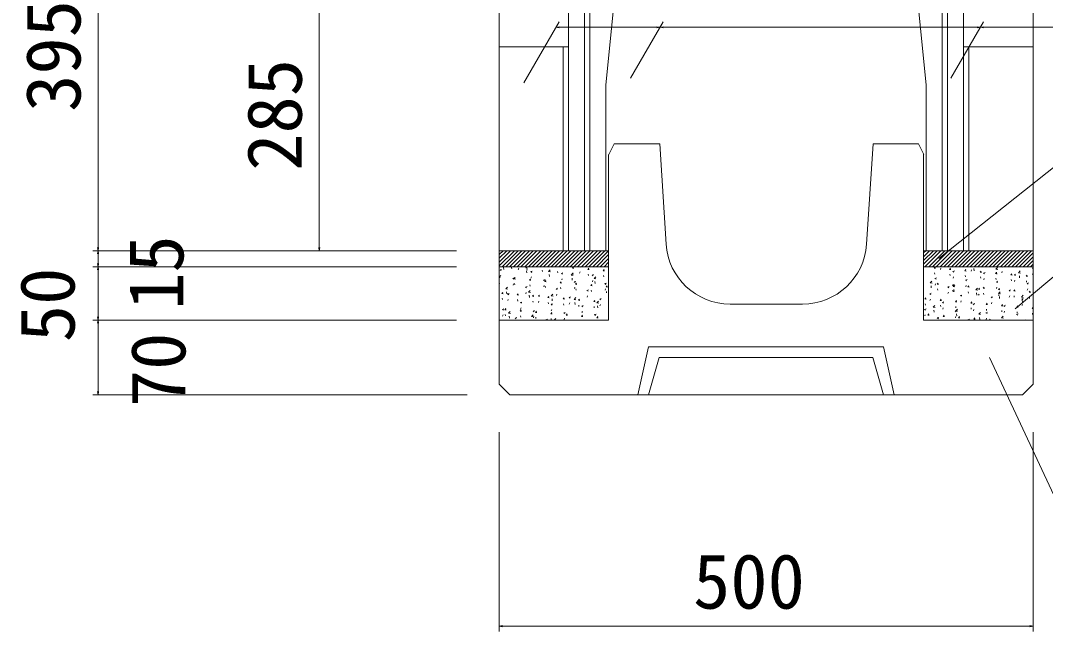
# Model space of a CAD drawing. Units: millimetres on the paper, scale 1:20. Extents: x 2 to 843, y -1 to 593.
# Drawn here: x 94.5 to 142.5, y 418.33 to 446.93 of the extents above; entities that cross this region are included whole.
import ezdxf
from ezdxf.enums import TextEntityAlignment as Align

# ---------------------------------------------------------------- set-up
doc = ezdxf.new("R2010")
doc.units = ezdxf.units.MM
for name, color, linetype, lineweight in [('0_2', 7, 'Continuous', 18), ('D-STR-DIM（寸法）', 7, 'Continuous', 18), ('D-STR-HTXT（旗揚げ）', 4, 'Continuous', 18), ('D-STR-STRn（構造物）', 5, 'Continuous', 18), ('D-STR-TXT（文字）', 7, 'Continuous', 18), ('D-STR（構造物外形線）', 1, 'Continuous', 18)]:
    doc.layers.add(name, color=color, linetype=linetype, lineweight=lineweight)
doc.styles.add('ＭＳ ゴシック', font='')
doc.styles.get('ＭＳ ゴシック').set_extended_font_data('MS Gothic')

msp = doc.modelspace()

# ---------------------------------------------------------------- linework, layer by layer
at = {"layer": '0_2'}
for p, q in [((119.575, 446.615), (119.725, 446.64)), ((119.725, 446.59), (119.575, 446.615)), ((124.299, 446.64), (124.449, 446.615)), ((124.449, 446.615), (124.299, 446.59)), ((124.449, 446.615), (124.599, 446.64)), ((124.599, 446.59), (124.449, 446.615)), ((139.299, 446.64), (139.449, 446.615)), ((139.449, 446.615), (139.299, 446.59)), ((139.449, 446.615), (139.599, 446.64)), ((139.599, 446.59), (139.449, 446.615)), ((98.131, 436.156), (98.106, 436.306)), ((98.156, 436.306), (98.131, 436.156)), ((108.491, 436.156), (108.466, 436.306)), ((108.516, 436.306), (108.491, 436.156)), ((98.106, 436.006), (98.131, 436.156)), ((98.131, 436.156), (98.156, 436.006)), ((98.131, 435.406), (98.106, 435.556)), ((98.106, 435.256), (98.131, 435.406)), ((98.156, 435.556), (98.131, 435.406)), ((98.131, 435.406), (98.156, 435.256)), ((98.131, 432.906), (98.106, 433.056)), ((98.156, 433.056), (98.131, 432.906)), ((98.106, 432.756), (98.131, 432.906)), ((98.131, 432.906), (98.156, 432.756)), ((98.131, 429.406), (98.106, 429.556)), ((98.156, 429.556), (98.131, 429.406)), ((116.914, 418.578), (117.064, 418.603)), ((117.064, 418.553), (116.914, 418.578)), ((141.764, 418.603), (141.914, 418.578)), ((141.914, 418.578), (141.764, 418.553))]:
    msp.add_line(p, q, dxfattribs=at)
at = {"layer": '0_2', "color": 9}
for p, q in [((119.575, 446.615), (119.595, 446.615)), ((124.449, 446.615), (124.429, 446.615)), ((124.449, 446.615), (124.469, 446.615)), ((139.449, 446.615), (139.429, 446.615)), ((139.449, 446.615), (139.469, 446.615)), ((98.131, 436.156), (98.131, 436.176)), ((98.131, 436.156), (98.131, 436.136)), ((108.491, 436.156), (108.491, 436.176)), ((98.131, 435.406), (98.131, 435.426)), ((98.131, 435.406), (98.131, 435.386)), ((98.131, 432.906), (98.131, 432.926)), ((98.131, 432.906), (98.131, 432.886)), ((98.131, 429.406), (98.131, 429.426)), ((116.914, 418.578), (116.934, 418.578)), ((141.914, 418.578), (141.894, 418.578))]:
    msp.add_line(p, q, dxfattribs=at)
at = {"layer": 'D-STR-DIM（寸法）'}
for p, q in [((98.131, 455.886), (98.131, 436.176)), ((108.491, 450.386), (108.491, 436.176)), ((118.069, 444.007), (119.72, 446.865)), ((123.069, 444.225), (124.593, 446.865)), ((123.069, 444.225), (124.593, 446.865)), ((138.069, 444.225), (139.593, 446.865)), ((138.069, 444.225), (139.593, 446.865)), ((124.429, 446.615), (119.595, 446.615)), ((124.469, 446.615), (139.429, 446.615)), ((139.469, 446.615), (144.454, 446.615)), ((114.919, 436.156), (97.881, 436.156)), ((114.919, 436.156), (97.881, 436.156)), ((98.131, 436.136), (98.131, 435.426)), ((114.919, 436.156), (108.241, 436.156)), ((114.914, 435.406), (97.881, 435.406)), ((114.914, 435.406), (97.881, 435.406)), ((98.131, 435.386), (98.131, 432.926)), ((114.914, 432.906), (97.881, 432.906)), ((114.914, 432.906), (97.881, 432.906)), ((98.131, 432.886), (98.131, 429.426)), ((115.414, 429.406), (97.881, 429.406)), ((116.914, 427.656), (116.914, 418.328)), ((141.914, 427.656), (141.914, 418.328)), ((116.934, 418.578), (141.894, 418.578))]:
    msp.add_line(p, q, dxfattribs=at)
at = {"layer": 'D-STR-HTXT（旗揚げ）'}
for p, q in [((137.504, 435.792), (150.539, 446.159)), ((141.075, 433.433), (149.721, 440.697)), ((139.883, 431.156), (144.967, 420.244))]:
    msp.add_line(p, q, dxfattribs=at)
at = {"layer": 'D-STR-STRn（構造物）'}
for p, q in [((116.914, 435.406), (116.914, 436.156)), ((116.914, 436.152), (116.919, 436.156)), ((116.914, 435.975), (117.096, 436.156)), ((116.914, 435.798), (117.272, 436.156)), ((116.914, 435.621), (117.449, 436.156)), ((116.914, 435.444), (117.626, 436.156)), ((117.053, 435.406), (117.803, 436.156)), ((117.229, 435.406), (117.979, 436.156)), ((117.406, 435.406), (118.156, 436.156)), ((117.583, 435.406), (118.333, 436.156)), ((117.76, 435.406), (118.51, 436.156)), ((117.937, 435.406), (118.687, 436.156)), ((118.113, 435.406), (118.863, 436.156)), ((118.29, 435.406), (119.04, 436.156)), ((118.467, 435.406), (119.217, 436.156)), ((118.644, 435.406), (119.394, 436.156)), ((118.82, 435.406), (119.57, 436.156)), ((118.997, 435.406), (119.747, 436.156)), ((119.174, 435.406), (119.924, 436.156)), ((119.351, 435.406), (120.101, 436.156)), ((119.527, 435.406), (120.277, 436.156)), ((119.704, 435.406), (120.454, 436.156)), ((119.881, 435.406), (120.631, 436.156)), ((120.058, 435.406), (120.808, 436.156)), ((120.235, 435.406), (120.985, 436.156)), ((120.411, 435.406), (121.161, 436.156)), ((120.588, 435.406), (121.338, 436.156)), ((120.765, 435.406), (121.515, 436.156)), ((120.942, 435.406), (121.692, 436.156)), ((121.118, 435.406), (121.868, 436.156)), ((121.295, 435.406), (122.039, 436.15)), ((121.472, 435.406), (122.039, 435.973)), ((136.789, 436.051), (136.895, 436.156)), ((136.789, 435.874), (137.071, 436.156)), ((136.789, 435.697), (137.248, 436.156)), ((136.789, 435.52), (137.425, 436.156)), ((136.852, 435.406), (137.602, 436.156)), ((137.028, 435.406), (137.778, 436.156)), ((137.205, 435.406), (137.955, 436.156)), ((137.382, 435.406), (138.132, 436.156)), ((137.559, 435.406), (138.309, 436.156)), ((137.735, 435.406), (138.485, 436.156)), ((137.912, 435.406), (138.662, 436.156)), ((138.089, 435.406), (138.839, 436.156)), ((138.266, 435.406), (139.016, 436.156)), ((138.443, 435.406), (139.193, 436.156)), ((138.619, 435.406), (139.369, 436.156)), ((138.796, 435.406), (139.546, 436.156)), ((138.973, 435.406), (139.723, 436.156)), ((139.15, 435.406), (139.9, 436.156)), ((139.326, 435.406), (140.076, 436.156)), ((139.503, 435.406), (140.253, 436.156)), ((139.68, 435.406), (140.43, 436.156)), ((139.857, 435.406), (140.607, 436.156)), ((140.034, 435.406), (140.784, 436.156)), ((140.21, 435.406), (140.96, 436.156)), ((140.387, 435.406), (141.137, 436.156)), ((140.564, 435.406), (141.314, 436.156)), ((140.741, 435.406), (141.491, 436.156)), ((140.917, 435.406), (141.667, 436.156)), ((141.094, 435.406), (141.844, 436.156)), ((141.271, 435.406), (141.914, 436.049)), ((141.448, 435.406), (141.914, 435.873)), ((141.914, 435.406), (141.914, 436.156)), ((116.914, 435.406), (122.039, 435.406)), ((116.914, 435.406), (116.914, 432.906)), ((117.137, 435.276), (117.126, 435.371)), ((117.507, 435.305), (117.495, 435.367)), ((117.809, 435.268), (117.829, 435.328)), ((118.157, 435.347), (118.214, 435.406)), ((118.157, 435.347), (118.246, 435.333)), ((119.637, 435.399), (119.643, 435.406)), ((119.637, 435.4), (119.697, 435.394)), ((120.355, 435.337), (120.403, 435.394)), ((120.355, 435.337), (120.414, 435.332)), ((120.691, 435.406), (120.723, 435.384)), ((121.072, 435.274), (121.12, 435.331)), ((121.649, 435.406), (122.039, 435.797)), ((121.826, 435.406), (122.039, 435.62)), ((122.002, 435.406), (122.039, 435.443)), ((141.914, 435.406), (136.789, 435.406)), ((137.291, 435.335), (137.34, 435.393)), ((137.291, 435.335), (137.351, 435.33)), ((137.575, 435.274), (137.595, 435.335)), ((138.009, 435.272), (138.057, 435.33)), ((138.084, 435.385), (138.081, 435.406)), ((140.172, 435.29), (140.249, 435.371)), ((140.466, 435.406), (140.489, 435.391)), ((141.625, 435.406), (141.914, 435.696)), ((141.801, 435.406), (141.914, 435.519)), ((141.876, 435.344), (141.914, 435.359)), ((141.876, 435.344), (141.914, 435.319)), ((141.914, 435.406), (141.914, 432.906)), ((116.914, 434.907), (116.955, 434.956)), ((116.914, 434.898), (116.967, 434.893)), ((116.958, 435.255), (117.028, 435.282)), ((116.958, 435.255), (117.008, 435.222)), ((116.969, 434.945), (116.989, 435.006)), ((117.555, 434.853), (117.625, 434.88)), ((117.555, 434.853), (117.605, 434.819)), ((117.624, 434.836), (117.672, 434.893)), ((118.204, 435.111), (118.193, 435.206)), ((118.224, 435.242), (118.212, 435.305)), ((118.395, 435.175), (118.466, 435.202)), ((118.396, 435.175), (118.445, 435.142)), ((118.406, 434.865), (118.426, 434.926)), ((118.941, 435.179), (118.93, 435.242)), ((119.224, 435.181), (119.302, 435.262)), ((119.224, 435.181), (119.313, 435.167)), ((119.246, 435.188), (119.266, 435.248)), ((119.271, 434.945), (119.26, 435.04)), ((119.658, 435.116), (119.647, 435.179)), ((119.833, 435.095), (119.903, 435.122)), ((119.833, 435.095), (119.882, 435.062)), ((120.292, 435.016), (120.37, 435.097)), ((120.292, 435.016), (120.381, 435.002)), ((120.338, 434.78), (120.327, 434.875)), ((120.376, 435.054), (120.364, 435.116)), ((120.683, 435.108), (120.703, 435.168)), ((121.072, 435.274), (121.132, 435.269)), ((121.093, 434.991), (121.081, 435.054)), ((121.27, 435.015), (121.34, 435.042)), ((121.27, 435.015), (121.32, 434.982)), ((121.359, 434.85), (121.437, 434.931)), ((121.359, 434.85), (121.448, 434.836)), ((121.789, 435.211), (121.837, 435.269)), ((121.789, 435.211), (121.849, 435.206)), ((121.81, 434.928), (121.799, 434.991)), ((136.789, 435.287), (136.795, 435.289)), ((137.312, 435.052), (137.301, 435.115)), ((137.321, 434.859), (137.392, 434.886)), ((137.322, 434.859), (137.371, 434.826)), ((138.009, 435.272), (138.068, 435.267)), ((138.03, 434.989), (138.018, 435.052)), ((138.162, 435.182), (138.232, 435.209)), ((138.162, 435.182), (138.212, 435.148)), ((138.172, 434.872), (138.192, 434.932)), ((138.726, 435.21), (138.774, 435.267)), ((138.726, 435.21), (138.786, 435.204)), ((138.747, 434.926), (138.735, 434.989)), ((139.012, 435.194), (139.033, 435.255)), ((139.151, 435.219), (139.14, 435.314)), ((139.443, 435.147), (139.491, 435.204)), ((139.443, 435.147), (139.503, 435.142)), ((139.464, 434.864), (139.453, 434.926)), ((139.599, 435.102), (139.669, 435.129)), ((139.599, 435.102), (139.649, 435.068)), ((139.609, 434.792), (139.629, 434.852)), ((140.16, 435.084), (140.209, 435.142)), ((140.16, 435.084), (140.22, 435.079)), ((140.181, 434.801), (140.17, 434.864)), ((140.172, 435.29), (140.26, 435.276)), ((140.218, 435.054), (140.207, 435.149)), ((140.449, 435.114), (140.47, 435.174)), ((140.878, 435.021), (140.926, 435.079)), ((140.878, 435.021), (140.937, 435.016)), ((141.036, 435.022), (141.106, 435.049)), ((141.036, 435.022), (141.086, 434.988)), ((141.239, 435.124), (141.317, 435.205)), ((141.239, 435.124), (141.328, 435.11)), ((141.285, 434.888), (141.274, 434.983)), ((141.595, 434.959), (141.643, 435.016)), ((141.595, 434.959), (141.655, 434.953)), ((141.887, 435.034), (141.907, 435.094)), ((116.928, 434.615), (116.916, 434.678)), ((117.223, 434.373), (117.3, 434.454)), ((117.223, 434.373), (117.311, 434.359)), ((117.566, 434.543), (117.586, 434.603)), ((117.624, 434.836), (117.684, 434.83)), ((117.645, 434.552), (117.634, 434.615)), ((118.152, 434.45), (118.222, 434.477)), ((118.152, 434.45), (118.202, 434.417)), ((118.342, 434.773), (118.39, 434.83)), ((118.342, 434.773), (118.401, 434.768)), ((118.363, 434.49), (118.351, 434.552)), ((118.992, 434.773), (119.062, 434.8)), ((118.992, 434.773), (119.042, 434.739)), ((119.003, 434.462), (119.023, 434.523)), ((119.059, 434.71), (119.107, 434.767)), ((119.059, 434.71), (119.119, 434.705)), ((119.08, 434.427), (119.068, 434.49)), ((119.589, 434.37), (119.659, 434.397)), ((119.589, 434.37), (119.639, 434.337)), ((119.776, 434.647), (119.824, 434.705)), ((119.776, 434.647), (119.836, 434.642)), ((119.797, 434.364), (119.786, 434.427)), ((119.843, 434.785), (119.863, 434.845)), ((120.43, 434.693), (120.5, 434.72)), ((120.43, 434.693), (120.479, 434.659)), ((120.44, 434.382), (120.46, 434.443)), ((120.493, 434.585), (120.542, 434.642)), ((120.493, 434.585), (120.553, 434.579)), ((121.211, 434.522), (121.259, 434.579)), ((121.211, 434.522), (121.27, 434.517)), ((121.28, 434.705), (121.3, 434.765)), ((121.406, 434.614), (121.394, 434.709)), ((121.867, 434.613), (121.937, 434.639)), ((121.867, 434.613), (121.916, 434.579)), ((121.928, 434.459), (121.976, 434.516)), ((121.928, 434.459), (121.988, 434.454)), ((137.102, 434.647), (137.18, 434.728)), ((137.102, 434.647), (137.191, 434.633)), ((137.149, 434.411), (137.138, 434.506)), ((137.332, 434.549), (137.352, 434.61)), ((137.43, 434.583), (137.478, 434.64)), ((137.43, 434.583), (137.49, 434.578)), ((137.918, 434.457), (137.988, 434.484)), ((137.918, 434.457), (137.968, 434.423)), ((138.147, 434.52), (138.196, 434.578)), ((138.147, 434.52), (138.207, 434.515)), ((138.17, 434.481), (138.247, 434.562)), ((138.17, 434.481), (138.259, 434.467)), ((138.759, 434.779), (138.829, 434.806)), ((138.759, 434.779), (138.808, 434.746)), ((138.769, 434.469), (138.789, 434.529)), ((138.865, 434.457), (138.913, 434.515)), ((138.865, 434.457), (138.924, 434.452)), ((139.237, 434.316), (139.315, 434.397)), ((139.356, 434.377), (139.426, 434.404)), ((139.356, 434.377), (139.405, 434.343)), ((139.582, 434.395), (139.63, 434.452)), ((139.582, 434.395), (139.642, 434.389)), ((140.196, 434.699), (140.266, 434.726)), ((140.196, 434.699), (140.246, 434.666)), ((140.206, 434.389), (140.226, 434.449)), ((140.299, 434.332), (140.347, 434.389)), ((140.899, 434.738), (140.887, 434.801)), ((141.046, 434.711), (141.067, 434.772)), ((141.616, 434.675), (141.604, 434.738)), ((141.633, 434.619), (141.703, 434.646)), ((141.633, 434.619), (141.683, 434.586)), ((141.643, 434.309), (141.664, 434.369)), ((117.046, 434.146), (117.094, 434.204)), ((117.046, 434.146), (117.106, 434.141)), ((117.067, 433.863), (117.055, 433.926)), ((117.269, 434.137), (117.258, 434.232)), ((117.312, 434.128), (117.382, 434.155)), ((117.312, 434.128), (117.362, 434.094)), ((117.763, 434.083), (117.811, 434.141)), ((117.763, 434.083), (117.823, 434.078)), ((118.163, 434.14), (118.183, 434.2)), ((118.29, 434.207), (118.368, 434.288)), ((118.29, 434.207), (118.379, 434.193)), ((118.336, 433.971), (118.325, 434.066)), ((118.48, 434.021), (118.528, 434.078)), ((118.48, 434.021), (118.54, 434.015)), ((118.749, 434.048), (118.819, 434.074)), ((118.749, 434.048), (118.799, 434.014)), ((119.198, 433.958), (119.246, 434.015)), ((119.198, 433.958), (119.257, 433.953)), ((119.357, 434.041), (119.435, 434.123)), ((119.357, 434.042), (119.446, 434.028)), ((119.404, 433.806), (119.393, 433.9)), ((119.6, 434.06), (119.62, 434.12)), ((119.915, 433.895), (119.963, 433.953)), ((119.915, 433.895), (119.975, 433.89)), ((120.186, 433.968), (120.256, 433.994)), ((120.186, 433.968), (120.236, 433.934)), ((120.424, 433.876), (120.502, 433.957)), ((120.514, 434.301), (120.503, 434.364)), ((120.632, 433.832), (120.68, 433.89)), ((121.026, 434.29), (121.096, 434.317)), ((121.027, 434.29), (121.076, 434.257)), ((121.037, 433.98), (121.057, 434.04)), ((121.232, 434.239), (121.22, 434.301)), ((121.623, 433.887), (121.693, 433.914)), ((121.877, 434.302), (121.897, 434.363)), ((121.949, 434.176), (121.937, 434.239)), ((136.852, 433.893), (136.9, 433.951)), ((136.852, 433.894), (136.911, 433.888)), ((137.078, 434.134), (137.148, 434.161)), ((137.078, 434.134), (137.128, 434.101)), ((137.451, 434.3), (137.44, 434.362)), ((137.569, 433.831), (137.617, 433.888)), ((137.929, 434.146), (137.949, 434.207)), ((138.168, 434.237), (138.157, 434.3)), ((138.216, 434.245), (138.205, 434.34)), ((138.515, 434.054), (138.585, 434.081)), ((138.515, 434.054), (138.565, 434.021)), ((138.886, 434.174), (138.874, 434.237)), ((139.237, 434.316), (139.326, 434.302)), ((139.283, 434.08), (139.272, 434.175)), ((139.366, 434.066), (139.386, 434.127)), ((139.603, 434.112), (139.591, 434.174)), ((139.952, 433.974), (140.022, 434.001)), ((139.953, 433.974), (140.002, 433.941)), ((140.299, 434.332), (140.359, 434.327)), ((140.304, 434.15), (140.382, 434.231)), ((140.304, 434.15), (140.393, 434.136)), ((140.32, 434.049), (140.309, 434.111)), ((140.351, 433.914), (140.34, 434.009)), ((140.793, 434.297), (140.863, 434.323)), ((140.793, 434.297), (140.842, 434.263)), ((140.803, 433.986), (140.823, 434.047)), ((141.016, 434.269), (141.065, 434.327)), ((141.016, 434.269), (141.076, 434.264)), ((141.037, 433.986), (141.026, 434.049)), ((141.371, 433.985), (141.449, 434.066)), ((141.371, 433.985), (141.46, 433.971)), ((141.39, 433.894), (141.46, 433.921)), ((141.39, 433.894), (141.439, 433.86)), ((141.734, 434.206), (141.782, 434.264)), ((141.734, 434.206), (141.793, 434.201)), ((141.755, 433.923), (141.743, 433.986)), ((117.069, 433.403), (117.139, 433.429)), ((117.185, 433.394), (117.233, 433.451)), ((117.322, 433.817), (117.343, 433.878)), ((117.784, 433.8), (117.772, 433.863)), ((117.909, 433.725), (117.979, 433.752)), ((117.909, 433.725), (117.959, 433.692)), ((117.919, 433.415), (117.94, 433.475)), ((118.501, 433.738), (118.49, 433.8)), ((118.759, 433.737), (118.78, 433.798)), ((119.219, 433.675), (119.207, 433.737)), ((119.346, 433.645), (119.416, 433.672)), ((119.346, 433.645), (119.396, 433.611)), ((119.936, 433.612), (119.924, 433.675)), ((120.197, 433.657), (120.217, 433.718)), ((120.424, 433.876), (120.513, 433.862)), ((120.471, 433.64), (120.46, 433.735)), ((120.632, 433.832), (120.692, 433.827)), ((120.653, 433.549), (120.642, 433.612)), ((120.783, 433.565), (120.853, 433.592)), ((120.783, 433.565), (120.833, 433.531)), ((121.349, 433.77), (121.398, 433.827)), ((121.349, 433.77), (121.409, 433.764)), ((121.37, 433.487), (121.359, 433.549)), ((121.491, 433.71), (121.569, 433.792)), ((121.492, 433.711), (121.58, 433.697)), ((121.538, 433.474), (121.527, 433.569)), ((121.623, 433.887), (121.673, 433.854)), ((121.634, 433.577), (121.654, 433.638)), ((136.835, 433.409), (136.905, 433.436)), ((136.835, 433.409), (136.885, 433.376)), ((136.873, 433.61), (136.861, 433.673)), ((137.089, 433.824), (137.109, 433.884)), ((137.235, 433.507), (137.313, 433.588)), ((137.235, 433.507), (137.324, 433.493)), ((137.569, 433.831), (137.629, 433.826)), ((137.59, 433.548), (137.578, 433.61)), ((137.675, 433.732), (137.745, 433.758)), ((137.675, 433.732), (137.725, 433.698)), ((137.685, 433.421), (137.706, 433.482)), ((138.286, 433.768), (138.334, 433.825)), ((138.286, 433.768), (138.346, 433.763)), ((138.307, 433.485), (138.296, 433.548)), ((138.302, 433.341), (138.38, 433.423)), ((138.526, 433.744), (138.546, 433.804)), ((139.003, 433.705), (139.052, 433.763)), ((139.003, 433.705), (139.063, 433.7)), ((139.024, 433.422), (139.013, 433.485)), ((139.112, 433.652), (139.182, 433.678)), ((139.112, 433.652), (139.162, 433.618)), ((139.721, 433.642), (139.769, 433.7)), ((139.721, 433.643), (139.78, 433.637)), ((139.742, 433.359), (139.73, 433.422)), ((139.963, 433.664), (139.983, 433.724)), ((140.438, 433.58), (140.486, 433.637)), ((140.438, 433.58), (140.498, 433.575)), ((140.549, 433.571), (140.619, 433.598)), ((140.549, 433.571), (140.599, 433.538)), ((141.155, 433.517), (141.203, 433.574)), ((141.155, 433.517), (141.215, 433.512)), ((141.4, 433.584), (141.42, 433.644)), ((141.418, 433.749), (141.407, 433.843)), ((141.872, 433.454), (141.914, 433.504)), ((141.872, 433.454), (141.914, 433.451)), ((117.069, 433.403), (117.118, 433.369)), ((117.079, 433.092), (117.099, 433.153)), ((117.185, 433.394), (117.244, 433.389)), ((117.206, 433.111), (117.194, 433.174)), ((117.355, 433.233), (117.433, 433.314)), ((117.355, 433.233), (117.444, 433.219)), ((117.402, 432.997), (117.391, 433.092)), ((117.666, 433), (117.736, 433.027)), ((117.666, 433), (117.715, 432.966)), ((117.902, 433.331), (117.95, 433.389)), ((117.902, 433.331), (117.962, 433.326)), ((117.923, 433.048), (117.911, 433.111)), ((118.422, 433.067), (118.5, 433.149)), ((118.422, 433.067), (118.511, 433.054)), ((118.506, 433.322), (118.576, 433.349)), ((118.506, 433.322), (118.556, 433.289)), ((118.516, 433.012), (118.536, 433.073)), ((118.619, 433.268), (118.667, 433.326)), ((118.619, 433.269), (118.679, 433.263)), ((118.64, 432.985), (118.629, 433.048)), ((119.103, 432.92), (119.173, 432.947)), ((119.336, 433.206), (119.384, 433.263)), ((119.336, 433.206), (119.396, 433.201)), ((119.357, 432.923), (119.346, 432.985)), ((119.356, 433.335), (119.377, 433.395)), ((119.494, 432.906), (119.567, 432.983)), ((119.943, 433.242), (120.013, 433.269)), ((119.943, 433.242), (119.993, 433.209)), ((119.953, 432.932), (119.974, 432.993)), ((120.054, 433.143), (120.102, 433.2)), ((120.054, 433.143), (120.113, 433.138)), ((120.771, 433.08), (120.819, 433.138)), ((120.771, 433.08), (120.831, 433.075)), ((120.793, 433.255), (120.814, 433.315)), ((121.38, 433.162), (121.45, 433.189)), ((121.38, 433.162), (121.43, 433.129)), ((121.488, 433.017), (121.536, 433.075)), ((121.488, 433.018), (121.548, 433.012)), ((136.845, 433.099), (136.866, 433.159)), ((136.99, 433.141), (137.038, 433.199)), ((136.99, 433.141), (137.05, 433.136)), ((137.282, 433.271), (137.271, 433.366)), ((137.432, 433.006), (137.502, 433.033)), ((137.432, 433.006), (137.482, 432.973)), ((137.708, 433.078), (137.756, 433.136)), ((137.708, 433.079), (137.767, 433.073)), ((138.272, 433.329), (138.342, 433.356)), ((138.272, 433.329), (138.322, 433.295)), ((138.282, 433.019), (138.303, 433.079)), ((138.302, 433.342), (138.391, 433.328)), ((138.349, 433.105), (138.338, 433.2)), ((138.425, 433.016), (138.473, 433.073)), ((138.425, 433.016), (138.485, 433.011)), ((138.869, 432.926), (138.939, 432.953)), ((139.123, 433.341), (139.143, 433.402)), ((139.142, 432.953), (139.19, 433.01)), ((139.142, 432.953), (139.202, 432.948)), ((139.369, 433.176), (139.447, 433.257)), ((139.369, 433.176), (139.458, 433.162)), ((139.416, 432.94), (139.405, 433.035)), ((139.709, 433.249), (139.779, 433.276)), ((139.709, 433.249), (139.759, 433.215)), ((139.719, 432.939), (139.74, 432.999)), ((139.873, 432.906), (139.908, 432.948)), ((140.437, 433.01), (140.515, 433.092)), ((140.437, 433.01), (140.526, 432.997)), ((140.459, 433.297), (140.447, 433.359)), ((140.56, 433.261), (140.58, 433.322)), ((141.146, 433.169), (141.216, 433.196)), ((141.146, 433.169), (141.196, 433.135)), ((141.176, 433.234), (141.165, 433.297)), ((141.893, 433.171), (141.882, 433.234)), ((118.46, 432.906), (118.458, 432.926)), ((119.103, 432.92), (119.123, 432.906)), ((120.066, 432.906), (120.063, 432.923)), ((121.409, 432.906), (121.411, 432.912)), ((137.003, 432.906), (137, 432.921)), ((138.869, 432.926), (138.899, 432.906)), ((141.173, 432.906), (141.177, 432.919)), ((141.563, 432.906), (141.582, 432.926))]:
    msp.add_line(p, q, dxfattribs=at)
at = {"layer": 'D-STR-TXT（文字）', "color": 5}
for p, q in [((116.914, 436.156), (122.039, 436.156)), ((141.914, 436.156), (136.789, 436.156))]:
    msp.add_line(p, q, dxfattribs=at)
at = {"layer": 'D-STR（構造物外形線）'}
for p, q in [((116.914, 455.656), (116.914, 436.156)), ((120.164, 436.156), (120.164, 455.906)), ((120.914, 436.156), (120.914, 455.906)), ((121.164, 436.156), (121.164, 455.906)), ((137.664, 436.156), (137.664, 455.906)), ((137.914, 436.156), (137.914, 455.906)), ((138.664, 436.156), (138.664, 455.906)), ((141.914, 455.656), (141.914, 436.156)), ((122.414, 448.906), (121.914, 443.906)), ((136.414, 448.906), (136.914, 443.906)), ((116.914, 445.696), (120.164, 445.696)), ((119.914, 436.156), (119.914, 445.696)), ((141.914, 445.696), (138.664, 445.696)), ((138.914, 436.156), (138.914, 445.696)), ((121.914, 443.906), (121.914, 436.156)), ((136.914, 443.906), (136.914, 436.156)), ((122.308, 441.156), (122.058, 440.656)), ((122.308, 441.156), (124.433, 441.156)), ((122.308, 441.156), (124.433, 441.156)), ((124.433, 441.156), (124.734, 436.464)), ((134.433, 441.156), (134.12, 436.456)), ((136.558, 441.156), (134.433, 441.156)), ((136.558, 441.156), (136.808, 440.656)), ((122.039, 440.656), (122.039, 432.906)), ((136.789, 440.694), (136.789, 432.906)), ((121.914, 436.156), (116.914, 436.156)), ((136.914, 436.156), (141.914, 436.156)), ((127.728, 433.656), (131.126, 433.656)), ((116.914, 429.906), (116.914, 432.906)), ((116.914, 432.906), (122.039, 432.906)), ((141.914, 432.906), (136.789, 432.906)), ((141.914, 432.906), (141.914, 429.906)), ((123.414, 429.406), (123.914, 431.656)), ((123.914, 431.656), (134.914, 431.656)), ((135.414, 429.406), (134.914, 431.656)), ((123.914, 429.406), (124.414, 431.156)), ((124.414, 431.156), (134.414, 431.156)), ((134.414, 431.156), (134.914, 429.406)), ((117.414, 429.406), (116.914, 429.906)), ((141.914, 429.906), (141.414, 429.406)), ((141.414, 429.406), (117.414, 429.406)), ((141.414, 429.406), (117.414, 429.406))]:
    msp.add_line(p, q, dxfattribs=at)
for centre, start, end in [((127.728, 436.656), 183.671, 269.9961), ((131.127, 436.656), 269.9961, 356.1857)]:
    msp.add_arc(centre, 3, start, end, dxfattribs=at)

# ---------------------------------------------------------------- texts
at = {"layer": 'D-STR-DIM（寸法）', "style": 'ＭＳ ゴシック'}
for s, p in [('395', (98.081, 442.655)), ('285', (108.441, 439.896)), ('15', (102.899, 433.386)), ('50', (97.806, 431.873)), ('70', (102.993, 428.829))]:
    msp.add_text(s, height=2.566, rotation=90, dxfattribs=at).set_placement(p, align=Align.BOTTOM_LEFT)
msp.add_text('500', height=2.566, dxfattribs=at).set_placement((125.994, 418.628), align=Align.BOTTOM_LEFT)

doc.saveas('drawing.dxf')
